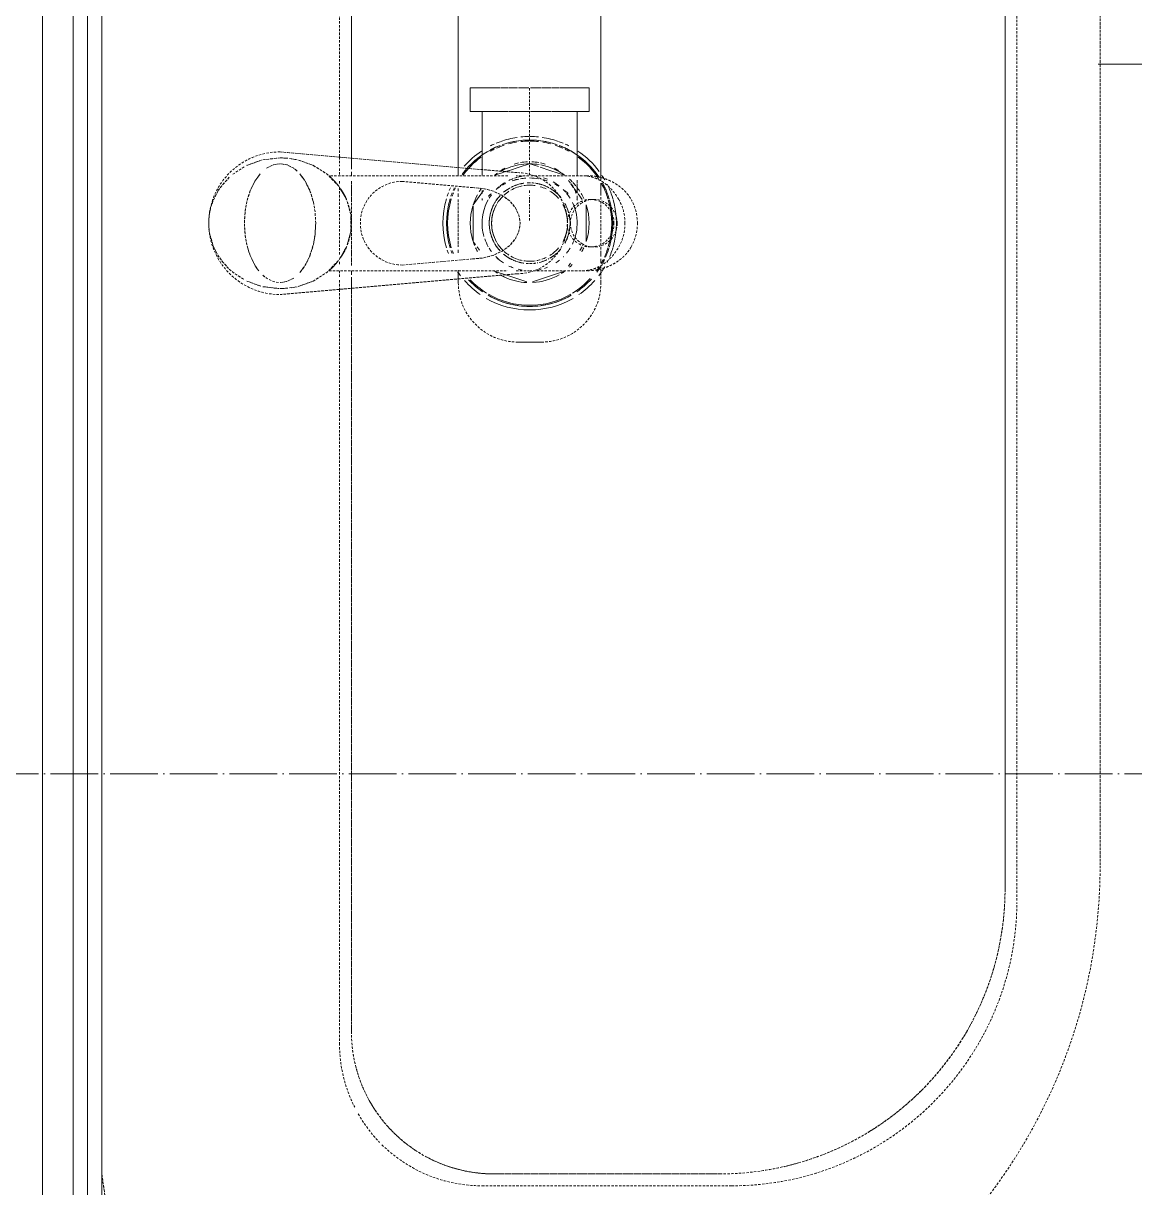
# Model space of a CAD drawing. Header units: millimetres. Extents: x -11798 to 72626, y -32713 to 44110.
# Drawn here: x 7389 to 7856.5, y 12770.9 to 13260.8 of the extents above; entities that cross this region are included whole.
import ezdxf

# ---------------------------------------------------------------- set-up
doc = ezdxf.new("R2010")
doc.units = ezdxf.units.MM
doc.linetypes.add('200_ШТРИХ_ш1п0_6_', pattern=[1.6, 1, -0.6])
doc.linetypes.add('ADSK_Линия сетки', pattern=[25, 20, -2.5, 0, -2.5])
for name, color, linetype, lineweight in [('Оси', 7, 'Continuous', 9), ('Перекрытие', 7, 'Continuous', 18), ('Перекрытие штриховка', 7, 'Continuous', 18), ('Сантехника', 7, 'Continuous', 18), ('Стены отделка', 7, 'Continuous', 30), ('Стены штриховка', 7, 'Continuous', 9)]:
    doc.layers.add(name, color=color, linetype=linetype, lineweight=lineweight)

# ---------------------------------------------------------------- blocks, each defined once
blk = doc.blocks.new('ADSK_Умывальник с 3 смесителемями - Умывальник-1755934-План полов 3-го этажа')
at = {"layer": 'Сантехника', "color": 253, "linetype": '200_ШТРИХ_ш1п0_6_', "true_color": 0xa3a3a3}
for p, q in [((-900, 0), (900, 0)), ((-490.43, -61.14), (-486.29, -62.46)), ((-486.29, -87.54), (-490.43, -88.86)), ((-523.96, -100), (-527.81, -100)), ((-520, -100), (-523.05, -100)), ((-476.95, -100), (-480, -100)), ((-472.19, -100), (-476.04, -100)), ((-522.75, -105), (-527.38, -105)), ((-527.38, -105), (-522.75, -105)), ((-520, -105), (-521.66, -105)), ((-521.66, -105), (-520, -105)), ((-517.72, -105), (-516.47, -105)), ((-516.22, -105), (-514.48, -105)), ((-514.04, -105), (-512.4, -105)), ((-512.32, -105), (-510.05, -105)), ((-510, -105), (-490, -105)), ((-489.95, -105), (-487.67, -105)), ((-487.61, -105), (-485.59, -105)), ((-485.51, -105), (-483.78, -105)), ((-483.53, -105), (-482.28, -105)), ((-478.34, -105), (-480, -105)), ((-480, -105), (-478.34, -105)), ((-472.62, -105), (-477.25, -105)), ((-477.25, -105), (-472.62, -105)), ((-525, -150), (-523.44, -150)), ((-476.56, -150), (-23.44, -150)), ((-550, -185), (-550, -175)), ((-517.78, -210), (-525, -210)), ((-17.78, -210), (-482.22, -210))]:
    blk.add_line(p, q, dxfattribs=at)
at = {"layer": 'Сантехника', "color": 9, "linetype": '200_ШТРИХ_ш1п0_6_', "true_color": 0xc7c7c7}
for p, q in [((-486.29, -62.46), (-490.43, -61.14)), ((-513.89, -87.47), (-509.57, -88.86)), ((-490.43, -88.86), (-486.29, -87.54)), ((-508.89, -89.02), (-509.57, -88.86)), ((-490.43, -88.86), (-491.11, -89.02)), ((-516.2, -100), (-517.7, -100)), ((-484.92, -100), (-513.28, -100)), ((-482.3, -100), (-483.8, -100)), ((-516.47, -105), (-517.72, -105)), ((-517.72, -105), (-516.47, -105)), ((-514.48, -105), (-516.22, -105)), ((-516.22, -105), (-514.48, -105)), ((-512.4, -105), (-514.04, -105)), ((-514.04, -105), (-512.4, -105)), ((-510.05, -105), (-512.32, -105)), ((-512.32, -105), (-510.05, -105)), ((-490, -105), (-510, -105)), ((-510, -105), (-490, -105)), ((-487.67, -105), (-489.95, -105)), ((-489.95, -105), (-487.67, -105)), ((-485.59, -105), (-487.61, -105)), ((-487.61, -105), (-485.59, -105)), ((-483.78, -105), (-485.51, -105)), ((-485.51, -105), (-483.78, -105)), ((-482.28, -105), (-483.53, -105)), ((-483.53, -105), (-482.28, -105)), ((-523.44, -150), (-519.75, -150)), ((-512.49, -150), (-511.14, -150)), ((-510, -150), (-490, -150)), ((-488.86, -150), (-487.51, -150)), ((-486.51, -150), (-485.33, -150)), ((-480.25, -150), (-476.56, -150)), ((-515.02, -210), (-516.85, -210)), ((-512.72, -210), (-514.04, -210)), ((-510, -210), (-512.6, -210)), ((-490.66, -210), (-509.33, -210)), ((-487.4, -210), (-490, -210)), ((-485.04, -210), (-487.28, -210)), ((-483.15, -210), (-484.98, -210))]:
    blk.add_line(p, q, dxfattribs=at)
at = {"layer": 'Сантехника', "color": 254, "linetype": '200_ШТРИХ_ш1п0_6_', "true_color": 0xdddddd}
for p, q in [((-509.57, -88.86), (-508.89, -89.02)), ((-491.11, -89.02), (-490.43, -88.86)), ((-498.86, -180), (-493.33, -180)), ((-492.95, -180), (-490.23, -180)), ((-490, -180), (-488.13, -180)), ((-487.16, -180), (-485.78, -180)), ((-465, -180), (-443, -180))]:
    blk.add_line(p, q, dxfattribs=at)
at = {"layer": 'Сантехника', "color": 251, "linetype": '200_ШТРИХ_ш1п0_6_', "true_color": 0x666666}
for p, q in [((-527.81, -100), (-845, -100)), ((-27.81, -100), (-472.19, -100)), ((-527.38, -105), (-840, -105)), ((-840, -105), (-527.38, -105)), ((-527.38, -105), (-522.75, -105)), ((-521.66, -105), (-520, -105)), ((-480, -105), (-478.34, -105)), ((-477.25, -105), (-472.62, -105)), ((-27.38, -105), (-472.62, -105)), ((-472.62, -105), (-27.38, -105)), ((-519.75, -150), (-523.44, -150)), ((-511.14, -150), (-512.49, -150)), ((-490, -150), (-510, -150)), ((-487.51, -150), (-488.86, -150)), ((-485.33, -150), (-486.51, -150)), ((-476.56, -150), (-480.25, -150)), ((-905, -160), (-905, -265)), ((-900, -165), (-900, -260)), ((-900, -260), (-900, -165)), ((-516.85, -210), (-515.02, -210)), ((-514.04, -210), (-512.72, -210)), ((-512.6, -210), (-510, -210)), ((-509.33, -210), (-490.66, -210)), ((-490, -210), (-487.4, -210)), ((-487.28, -210), (-485.04, -210)), ((-484.98, -210), (-483.15, -210)), ((-780, -380), (780, -380)), ((780, -380), (-780, -380)), ((-785, -385), (785, -385)), ((770, -420), (-770, -420))]:
    blk.add_line(p, q, dxfattribs=at)
at = {"layer": 'Сантехника', "linetype": '200_ШТРИХ_ш1п0_6_'}
for p, q in [((-840, -105), (-527.38, -105)), ((-472.62, -105), (-27.38, -105)), ((-523.44, -150), (-525, -150)), ((-23.44, -150), (-476.56, -150)), ((-900, -260), (-900, -165)), ((-550, -175), (-550, -185)), ((-525, -210), (-517.78, -210)), ((-482.22, -210), (-17.78, -210)), ((780, -380), (-780, -380)), ((-770, -420), (770, -420))]:
    blk.add_line(p, q, dxfattribs=at)
at = {"layer": 'Сантехника', "color": 7, "linetype": '200_ШТРИХ_ш1п0_6_', "true_color": 0xf2f2f2}
blk.add_line((-479.74, -180), (-465, -180), dxfattribs=at)
at = {"layer": 'Сантехника', "linetype": '200_ШТРИХ_ш1п0_6_', "flags": 128}
blk.add_lwpolyline([(-900, 0), (-919.51, -2.88), (-938.27, -11.42), (-955.56, -25.28), (-970.71, -43.93), (-983.15, -66.66), (-992.39, -92.6), (-998.08, -120.74), (-1000, -150)], dxfattribs=at)
at = {"layer": 'Сантехника', "color": 251, "linetype": '200_ШТРИХ_ш1п0_6_', "true_color": 0x666666, "flags": 128}
blk.add_lwpolyline([(-1000, -150), (-998.08, -120.74), (-992.39, -92.6), (-983.15, -66.66), (-970.71, -43.93), (-955.56, -25.28), (-938.27, -11.42), (-919.51, -2.88), (-900, 0)], dxfattribs=at)
at = {"layer": 'Сантехника', "color": 253, "linetype": '200_ШТРИХ_ш1п0_6_', "true_color": 0xa3a3a3, "flags": 128}
for points in [[(-520.01, -66.01), (-517.68, -64.39), (-513.89, -62.53), (-509.57, -61.14)], [(-509.12, -61.03), (-504.88, -60.29), (-500, -60), (-495.12, -60.29), (-490.88, -61.03)], [(-486.11, -62.53), (-482.32, -64.39), (-479.21, -66.67)], [(-524.97, -74.32), (-524.52, -72.07), (-523.1, -69.26), (-521.92, -67.79)], [(-476.9, -69.26), (-475.48, -72.07), (-475, -75)], [(-523.1, -80.74), (-524.52, -77.93), (-525, -75)], [(-475.01, -75.34), (-475.48, -77.93), (-476.9, -80.74), (-478.08, -82.21)], [(-509.57, -88.86), (-513.89, -87.47), (-517.68, -85.61), (-520.79, -83.33)], [(-479.21, -83.33), (-482.32, -85.61), (-486.11, -87.47)], [(-491.11, -89.02), (-495.12, -89.71), (-500, -90), (-504.88, -89.71), (-508.89, -89.02)]]:
    blk.add_lwpolyline(points, dxfattribs=at)
at = {"layer": 'Сантехника', "color": 9, "linetype": '200_ШТРИХ_ш1п0_6_', "true_color": 0xc7c7c7, "flags": 128}
for points in [[(-509.57, -61.14), (-513.89, -62.53), (-517.68, -64.39), (-520.01, -66.01)], [(-490.88, -61.03), (-495.12, -60.29), (-500, -60), (-504.88, -60.29), (-509.12, -61.03)], [(-479.21, -66.67), (-482.32, -64.39), (-486.11, -62.53)], [(-521.92, -67.79), (-523.1, -69.26), (-524.52, -72.07), (-524.97, -74.32)], [(-475, -75), (-475.48, -72.07), (-476.9, -69.26)], [(-525, -75), (-524.52, -77.93), (-523.1, -80.74)], [(-478.08, -82.21), (-476.9, -80.74), (-475.48, -77.93), (-475.01, -75.34)], [(-520.79, -83.33), (-517.68, -85.61), (-513.89, -87.47)], [(-486.11, -87.47), (-482.32, -85.61), (-479.21, -83.33)], [(-508.89, -89.02), (-504.88, -89.71), (-500, -90)], [(-500, -90), (-495.12, -89.71), (-491.11, -89.02)]]:
    blk.add_lwpolyline(points, dxfattribs=at)
at = {"layer": 'Сантехника', "color": 251, "linetype": '200_ШТРИХ_ш1п0_6_', "true_color": 0x666666}
for centre, radius, start, end in [((-845, -160), 60, 90, 116.7092), ((-840, -165), 60, 90, 180), ((-840, -165), 60, 90, 102.8571), ((-845, -160), 60, 119.7078, 134.0445), ((-840, -165), 60, 108.5633, 118.1049), ((-840, -165), 60, 123.4153, 132.2537), ((-845, -160), 60, 135.3958, 180), ((-840, -165), 60, 137.7388, 146.5759), ((-840, -165), 60, 151.8882, 161.4232), ((-840, -165), 60, 165.9608, 180), ((-500, -180), 17, 120, 133.0871), ((-500, -180), 17, 108.0616, 117.1547), ((-500, -180), 17, 75, 105), ((-500, -180), 17, 62.8346, 71.9223), ((-500, -180), 17, 46.9116, 60), ((-770, -190), 230, 180, 270), ((-500, -180), 17, 241.8489, 298.1574), ((-780, -260), 120, 180, 270), ((-780, -260), 120, 180, 193.5045), ((-785, -265), 120, 180, 269.5863), ((-780, -260), 120, 195.9926, 209.0043), ((-780, -260), 120, 211.4912, 224.9965), ((-780, -260), 120, 225, 238.5016), ((-780, -260), 120, 240.9904, 254.0028), ((-780, -260), 120, 256.4889, 270)]:
    blk.add_arc(centre, radius, start, end, dxfattribs=at)
at = {"layer": 'Сантехника', "linetype": '200_ШТРИХ_ш1п0_6_'}
for centre, radius, start, end in [((-840, -165), 60, 90, 180), ((-840, -165), 60, 104.0329, 108.5633), ((-840, -165), 60, 118.1049, 123.4153), ((-840, -165), 60, 132.2537, 137.7388), ((-840, -165), 60, 146.5759, 151.8882), ((-840, -165), 60, 161.4232, 165.9608), ((-525, -175), 25, 90, 180), ((-525, -185), 25, 180, 270), ((-770, -190), 230, 180, 270), ((-780, -260), 120, 180, 270), ((-780, -260), 120, 193.5045, 195.9926), ((-780, -260), 120, 209.0043, 211.4912), ((-780, -260), 120, 238.5016, 240.9904), ((-780, -260), 120, 254.0028, 256.4889)]:
    blk.add_arc(centre, radius, start, end, dxfattribs=at)
at = {"layer": 'Сантехника', "color": 253, "linetype": '200_ШТРИХ_ш1п0_6_', "true_color": 0xa3a3a3}
for centre, radius, start, end in [((-525, -175), 25, 90, 180), ((-500, -180), 17, 120, 133.0871), ((-500, -180), 17, 108.0616, 117.1547), ((-500, -180), 17, 75, 105), ((-500, -180), 17, 62.8346, 71.9223), ((-500, -180), 17, 46.9116, 60), ((-500, -180), 17, 146.2161, 150), ((-500, -180), 17, 140.7302, 145.9371), ((-500, -180), 17, 34.0554, 39.2393), ((-500, -180), 17, 165, 170.2821), ((-500, -180), 17, 150.6816, 161.7644), ((-500, -180), 17, 18.2269, 29.3088), ((-500, -180), 17, 9.7114, 15), ((-500, -180), 17, 174.8789, 180), ((-500, -180), 17, 180, 191.8653), ((-500, -180), 17, 348.1317, 360), ((-500, -180), 17, 0, 5.1183), ((-525, -185), 25, 180, 270), ((-500, -180), 17, 196.242, 208.4737), ((-500, -180), 17, 331.5326, 343.7639), ((-500, -180), 17, 345, 347.3799), ((-500, -180), 17, 213.7839, 221.5239), ((-500, -180), 17, 318.4819, 328.2898), ((-500, -180), 17, 225, 230.8734), ((-500, -180), 17, 241.8489, 298.1574), ((-500, -180), 17, 309.1266, 315)]:
    blk.add_arc(centre, radius, start, end, dxfattribs=at)
at = {"layer": 'Сантехника', "color": 9, "linetype": '200_ШТРИХ_ш1п0_6_', "true_color": 0xc7c7c7}
for start, end in [(146.2161, 150), (140.7302, 145.9371), (34.0554, 39.2393), (165, 170.2821), (150.6816, 161.7644), (18.2269, 29.3088), (9.7114, 15), (174.8789, 180), (180, 191.8653), (348.1317, 360), (0, 5.1183), (196.242, 208.4737), (331.5326, 343.7639), (345, 347.3799), (210, 213.7839), (213.7839, 221.5239), (318.4819, 328.2898), (225, 230.8734), (309.1266, 315)]:
    blk.add_arc((-500, -180), 17, start, end, dxfattribs=at)
at = {"layer": 'Сантехника', "color": 254, "linetype": '200_ШТРИХ_ш1п0_6_', "true_color": 0xdddddd}
blk.add_arc((-500, -180), 17, 210, 213.7839, dxfattribs=at)
blk = doc.blocks.new('Влж_Сифон бутылочный - Сифон для умывальника-V14-План полов 3-го этажа')
at = {"layer": 'Сантехника', "color": 251, "lineweight": 9, "true_color": 0x666666}
for p, q in [((57, 25), (47, 25)), ((47, 14.73), (47, 25)), ((57, 14.73), (57, 25)), ((47, 20), (27.81, 20)), ((-24.62, 1.16), (-21.74, 10.02)), ((21.7, 10.15), (22.22, 8.56)), ((47, 12.47), (47, 14.69)), ((47, 9.13), (47, 12.29)), ((57, 12.53), (57, 14.69)), ((57, 9.2), (57, 12.29)), ((22.24, 8.5), (23.55, 4.46)), ((47, 4.96), (47, 8.89)), ((57, 5.05), (57, 8.89)), ((23.57, 4.4), (24.98, 0.08)), ((47, 0.3), (47, 4.68)), ((57, 0.4), (57, 4.68)), ((-20.23, -14.69), (-24.62, -1.16)), ((23.55, -4.46), (22.24, -8.5)), ((24.98, -0.08), (23.8, -3.7)), ((47, -4.68), (47, -0.3)), ((57, -4.68), (57, -0.4)), ((22.22, -8.56), (21.09, -12.02)), ((47, -8.89), (47, -4.96)), ((47, -12.29), (47, -9.13)), ((57, -8.89), (57, -5.05)), ((57, -12.29), (57, -9.2)), ((21.08, -12.07), (20.23, -14.69)), ((47, -14.69), (47, -12.47)), ((57, -14.69), (57, -12.53)), ((47, -25), (47, -14.73)), ((57, -25), (57, -14.73)), ((27.81, -20), (47, -20)), ((47, -25), (57, -25))]:
    blk.add_line(p, q, dxfattribs=at)
at = {"layer": 'Сантехника', "color": 253, "lineweight": 9, "true_color": 0xa3a3a3}
for p, q in [((-11.36, 21.14), (-10, 22.12)), ((-9.12, 22.76), (-7.73, 23.78)), ((-7.34, 23.78), (7.35, 23.78)), ((7.73, 23.78), (13.75, 19.4)), ((27.81, 20), (22.56, 20)), ((47, 20.97), (47, 23.78)), ((47, 19.62), (47, 15.2)), ((57, 14.73), (57, 23.78)), ((-21.7, 10.15), (-20.69, 13.26)), ((-20.68, 13.3), (-20.23, 14.69)), ((20.23, 14.69), (21.08, 12.07)), ((21.09, 12.02), (21.7, 10.15)), ((47, 14.14), (47, 12.55)), ((47, 12.38), (47, 9.33)), ((57, 12.53), (57, 14.69)), ((57, 9.2), (57, 12.29)), ((47, 7.65), (47, 5.13)), ((57, 5.05), (57, 7.73)), ((47, 4.84), (47, 0.31)), ((57, 0.4), (57, 4.68)), ((47, -0.31), (47, -4.84)), ((57, -4.68), (57, -0.4)), ((47, -5.13), (47, -7.65)), ((47, -9.33), (47, -12.38)), ((57, -8.89), (57, -5.05)), ((57, -12.29), (57, -9.29)), ((47, -12.55), (47, -14.14)), ((57, -14.69), (57, -12.53)), ((-16.79, -17.19), (-18.03, -16.29)), ((14.68, -18.72), (12.68, -20.18)), ((16.56, -17.35), (14.96, -18.52)), ((18.03, -16.29), (16.79, -17.19)), ((47, -15.2), (47, -19.62)), ((57, -23.78), (57, -14.73)), ((-10, -22.12), (-11.45, -21.07)), ((7.73, -23.78), (-7.73, -23.78)), ((12.37, -20.4), (10, -22.12)), ((19.77, -20), (27.81, -20)), ((47, -23.78), (47, -20.97))]:
    blk.add_line(p, q, dxfattribs=at)
at = {"layer": 'Сантехника', "color": 9, "lineweight": 9, "true_color": 0xc7c7c7}
for p, q in [((13.73, 20), (12.53, 20)), ((22.56, 20), (20.16, 20)), ((47, 19.62), (47, 16.63)), ((47, 15.94), (47, 19.49)), ((47, 12.47), (47, 14.21)), ((47, 14.14), (47, 12.55)), ((47, 12.38), (47, 9.33)), ((47, 9.13), (47, 12.29)), ((47, 7.65), (47, 5.13)), ((47, 4.96), (47, 7.44)), ((47, 3.9), (47, 0.31)), ((47, 0.3), (47, 3.76)), ((47, -3.76), (47, -0.3)), ((47, -0.31), (47, -3.9)), ((47, -7.44), (47, -4.96)), ((47, -5.13), (47, -7.65)), ((47, -12.29), (47, -9.13)), ((47, -9.33), (47, -12.38)), ((47, -14.21), (47, -12.47)), ((47, -12.55), (47, -14.14)), ((47, -19.49), (47, -15.94)), ((47, -16.63), (47, -19.62)), ((10.36, -20), (11.55, -20)), ((12.68, -20), (14.71, -20)), ((14.97, -20), (16.62, -20)), ((16.81, -20), (18.1, -20))]:
    blk.add_line(p, q, dxfattribs=at)
at = {"layer": 'Сантехника', "color": 253, "lineweight": 9, "true_color": 0xa3a3a3}
for radius, start, end in [(36.5, 108.1765, 110.5148), (36.5, 73.5616, 106.4384), (35, 72.8571, 107.1429), (36.5, 69.4818, 71.8232), (36.5, 123.9467, 127.2302), (35, 109.0184, 111.4037), (35, 68.5928, 70.9812), (36.5, 65.9019, 67.9411), (35, 64.8541, 66.9325), (36.5, 131.4243, 145.3673), (34.53, 133.4523, 148.4199), (35, 132.846, 145.5404), (35, 47.154, 54.2831), (34.53, 36.2731, 46.5477), (35, 20.7977, 47.154), (36.5, 33.754, 48.9959), (36.5, 150, 180), (35, 150, 180), (34.53, 150, 180), (16, 90, 119.6513), (16, 60.3487, 119.6513), (16, 60.3487, 90), (36.5, 24.2013, 26.9715), (25, 155.4535, 177.1698), (16, 121.1091, 135), (16, 121.1091, 135), (16, 45, 58.8797), (16, 45, 58.8797), (25, 20.9606, 24.8684), (35, 14.8005, 19.2899), (36.5, 19.9568, 22.6507), (36.5, 14.2106, 19.3296), (25, 10.932, 20.8239), (35, 7.803, 14.5714), (36.5, 8.3734, 13.8621), (36.5, 180, 210), (35, 180, 210), (34.53, 180, 210), (25, 0.1843, 10.7793), (35, 0.2903, 7.5427), (36.5, 0.3015, 5.908), (25, 182.8302, 209.7753), (25, 339.1761, 349.068), (25, 350.931, 359.8157), (35, 345.4286, 352.197), (35, 352.4573, 359.7097), (36.5, 354.092, 359.6985), (25, 330.5505, 339.0394), (35, 340.7101, 345.1995), (36.5, 340.6704, 345.7894), (36.5, 346.1379, 351.6266), (25, 212.4787, 216), (25, 324, 330.2247), (35, 330, 339.2023), (36.5, 337.3493, 340.0432), (34.53, 211.5801, 227.6532), (35, 303.7838, 330), (36.5, 333.0285, 335.7987), (36.5, 214.6327, 228.5757), (35, 214.4596, 227.8817), (34.53, 302.8286, 323.7269), (36.5, 306.6856, 326.246), (36.5, 232.7698, 236.0533), (35, 233.9991, 238.7883), (34.53, 234.4037, 237.629), (36.5, 236.3849, 240), (35, 241.0975, 244.2364), (36.5, 243.1785, 245.2808), (36.5, 246.919, 249.0751), (35, 245.9299, 248.188), (36.5, 249.1617, 253.5616), (35, 248.3307, 252.8571), (35, 253.6252, 286.3755), (35, 287.1429, 291.6701), (36.5, 286.4384, 290.8391), (35, 291.813, 295.6796), (36.5, 290.9258, 294.6841), (35, 295.764, 298.9027), (36.5, 294.7195, 296.8215), (36.5, 300, 303.6151), (36.5, 254.0839, 285.9165)]:
    blk.add_arc((0, 0), radius, start, end, dxfattribs=at)
at = {"layer": 'Сантехника', "color": 9, "lineweight": 9, "true_color": 0xc7c7c7}
for radius, start, end in [(36.5, 108.1765, 110.5148), (36.5, 73.5616, 106.4384), (35, 72.8571, 107.1429), (34.53, 72.6252, 107.3748), (36.5, 69.4818, 71.8232), (36.5, 123.9467, 127.2302), (35, 109.0184, 111.4037), (34.53, 109.2955, 111.6963), (35, 68.5928, 70.9812), (34.53, 68.3002, 70.7041), (36.5, 65.9019, 67.9411), (35, 64.8541, 66.9325), (34.53, 64.5092, 66.6005), (35, 132.846, 145.5404), (25, 72.8818, 107.1103), (34.53, 46.5477, 54.0973), (35, 47.154, 54.2831), (35, 37.4296, 47.154), (25, 114.5508, 118.4638), (25, 108, 112.0291), (20, 95.6188, 106.1471), (20, 60.3487, 95.1232), (25, 61.5354, 72), (25, 54.652, 58.1626), (35, 150, 171.9268), (20, 121.8198, 126.5994), (20, 109.2082, 119.6513), (17.02, 60.9104, 119.0789), (20, 53.3997, 58.1802), (34.53, 25.5799, 28.6944), (36.5, 24.2013, 26.9715), (25, 150.2247, 155.1316), (25, 144, 147.4115), (16, 137.8936, 147.0975), (16, 137.8936, 147.0975), (17.02, 121.5327, 133.2846), (17.02, 46.7143, 58.4673), (16, 32.8879, 42.1033), (16, 32.8879, 42.1033), (25, 32.5989, 36), (25, 24.8684, 29.4495), (34.53, 21.0745, 23.8542), (34.53, 18.1989, 20.7259), (36.5, 19.9568, 22.6507), (36.5, 14.2106, 19.3296), (16, 161.854, 168.7809), (16, 161.854, 168.7809), (16, 150.3487, 160.741), (16, 150.3487, 160.741), (16, 19.2422, 29.6513), (16, 19.2422, 29.6513), (16, 11.2099, 18.134), (16, 11.2099, 18.134), (34.53, 9.3157, 14.7685), (36.5, 8.3734, 13.8621), (35, 172.5704, 180), (35, 180, 187.4296), (16, 171.0276, 180), (16, 171.0276, 180), (16, 180, 188.4979), (16, 180, 188.4979), (16, 360, 8.9671), (16, 360, 8.9671), (16, 351.4972, 360), (16, 351.4972, 360), (34.53, 0.2865, 6.2621), (36.5, 0.3015, 5.908), (16, 190.9075, 196.123), (16, 190.9075, 196.123), (16, 334.1893, 343.8856), (16, 334.1893, 343.8856), (34.53, 353.7379, 359.7135), (36.5, 354.092, 359.6985), (35, 188.0732, 210), (16, 198.812, 205.8051), (16, 198.812, 205.8051), (16, 212.3097, 229.7335), (16, 212.3097, 229.7335), (16, 310.2649, 327.7011), (16, 310.2649, 327.7011), (34.53, 345.2315, 350.6843), (36.5, 340.6704, 345.7894), (36.5, 346.1379, 351.6266), (20, 213.3119, 219.0273), (20, 225, 225.3221), (16, 240.3487, 248.7014), (16, 240.3487, 248.7014), (16, 291.2968, 299.6513), (16, 291.2968, 299.6513), (20, 310.5422, 315), (20, 321.75, 330.3487), (34.53, 336.1458, 338.9255), (34.53, 339.2741, 341.8011), (36.5, 337.3493, 340.0432), (25, 222.3354, 225.8863), (20, 231.0682, 238.1802), (20, 244.0817, 264.3812), (16, 249.5802, 268.6472), (16, 249.5802, 268.6472), (17.02, 258.75, 281.25), (20, 264.8768, 295.9234), (16, 271.3528, 290.4182), (16, 271.3528, 290.4182), (20, 301.8198, 308.9332), (25, 308.8259, 313.4568), (25, 314.1146, 317.6652), (34.53, 331.3056, 334.4201), (36.5, 333.0285, 335.7987), (35, 214.4596, 227.8817), (25, 241.2684, 245.4492), (25, 252, 288), (25, 294.5508, 300.1774), (25, 302.2736, 308.0298), (35, 303.7838, 322.5704), (35, 233.9991, 238.7883), (35, 241.0975, 244.2364), (34.53, 240.7247, 243.8926), (36.5, 243.1785, 245.2808), (36.5, 246.919, 249.0751), (35, 245.9299, 248.188), (34.53, 245.6042, 247.896), (36.5, 249.1617, 253.5616), (35, 248.3307, 252.8571), (34.53, 248.0572, 252.6252), (35, 253.6252, 286.3755), (34.53, 253.4742, 286.5265), (34.53, 287.3748, 291.9437), (35, 287.1429, 291.6701), (36.5, 286.4384, 290.8391), (34.53, 292.105, 296.0073), (35, 291.813, 295.6796), (36.5, 290.9258, 294.6841), (34.53, 296.1078, 299.2755), (35, 295.764, 298.9027), (36.5, 294.7195, 296.8215), (36.5, 254.0839, 285.9165)]:
    blk.add_arc((0, 0), radius, start, end, dxfattribs=at)
at = {"layer": 'Сантехника', "color": 254, "lineweight": 9, "true_color": 0xdddddd}
for radius, start, end in [(35, 72.8571, 107.1429), (35, 109.0184, 111.4037), (35, 68.5928, 70.9812), (35, 64.8541, 66.9325), (35, 47.154, 54.2831), (20, 95.6188, 106.1471), (20, 60.3487, 95.1232), (20, 121.8198, 126.5994), (20, 109.2082, 119.6513), (20, 53.3997, 58.1802), (35, 25.2385, 28.2677), (20, 134.6779, 146.6881), (17.02, 139.7865, 150.3487), (17.02, 29.6513, 40.1993), (20, 40.1331, 45), (20, 31.0774, 38.25), (35, 20.7977, 23.5561), (35, 15, 17.9629), (20, 154.1479, 159.7706), (17.02, 153.1671, 166.0953), (17.02, 13.8925, 26.8209), (20, 20.2275, 25.8473), (20, 14.6474, 18.3852), (35, 9.0823, 14.5714), (20, 165.9004, 170.8994), (17.02, 166.5327, 171.9307), (17.02, 8.0611, 13.4673), (20, 9.099, 14.0005), (35, 0.2903, 6.1744), (20, 188.4945, 194.0996), (17.02, 193.4673, 203.8414), (17.02, 331.7694, 346.1574), (35, 353.8256, 359.7097), (20, 198.106, 202.2603), (17.02, 210.0231, 223.8856), (17.02, 316.1179, 329.9746), (20, 337.7397, 343.2267), (35, 342.0371, 345.1995), (35, 345.4286, 350.9177), (20, 213.3119, 219.0273), (17.02, 225.5256, 230.7911), (17.02, 309.2084, 314.4744), (20, 310.5422, 315), (20, 321.75, 330.3487), (35, 336.4439, 339.2023), (20, 231.0682, 238.1802), (20, 244.0817, 264.3812), (17.02, 240.4977, 247.5), (17.02, 249.8245, 255.2475), (20, 264.8768, 295.9234), (17.02, 284.7525, 290.1751), (17.02, 290.425, 299.5091), (20, 301.8198, 308.9332), (35, 331.7323, 334.7615), (35, 241.0975, 244.2364), (35, 248.3307, 252.8571), (35, 253.6252, 286.3755), (35, 287.1429, 291.6701), (35, 292.5704, 295.6796), (35, 295.764, 298.9027)]:
    blk.add_arc((0, 0), radius, start, end, dxfattribs=at)
at = {"layer": 'Сантехника', "color": 251, "lineweight": 9, "true_color": 0x666666}
for radius, start, end in [(36.5, 131.4243, 145.3673), (35, 132.846, 145.5404), (35, 20.7977, 47.154), (36.5, 33.754, 48.9959), (36.5, 150, 180), (35, 150, 180), (35, 14.8005, 19.2899), (35, 7.803, 14.5714), (36.5, 180, 210), (35, 180, 210), (35, 0.2903, 7.5427), (35, 345.4286, 352.197), (35, 352.4573, 359.7097), (35, 340.7101, 345.1995), (35, 303.7838, 339.2023), (36.5, 214.6327, 228.5757), (35, 214.4596, 227.8817), (36.5, 306.6856, 326.246), (36.5, 232.7698, 236.0533), (35, 233.9991, 238.7883), (36.5, 236.3849, 240), (36.5, 300, 303.6151)]:
    blk.add_arc((0, 0), radius, start, end, dxfattribs=at)
at = {"layer": 'Сантехника', "color": 254, "lineweight": 9, "true_color": 0xeaeaea}
for start, end in [(135, 146.6881), (40.1331, 45), (31.0774, 38.25), (154.1479, 159.7706), (20.2275, 25.8473), (14.6474, 18.3852), (165.9004, 170.8994), (9.099, 14.0005), (188.4945, 194.0996), (198.106, 202.2603), (337.7397, 343.2267), (225, 225.3221)]:
    blk.add_arc((0, 0), 20, start, end, dxfattribs=at)
at = {"layer": 'Сантехника', "color": 7, "lineweight": 9, "true_color": 0xf2f2f2}
blk.add_arc((0, 0), 20, 134.6779, 135, dxfattribs=at)
at = {"layer": 'Сантехника', "color": 9, "lineweight": 9, "true_color": 0xc7c7c7}
for points, knots in [([(10.36, 20), (10.25, 20), (9.93, 19.98), (9.74, 19.91), (9.68, 19.83)], [0.51500496, 0.51500496, 0.51500496, 0.51500496, 0.52777778, 0.55555556, 0.55555556, 0.55555556, 0.55555556]), ([(11.39, 17.42), (11.42, 17.38), (11.51, 17.27), (11.73, 17.01), (12.04, 16.66), (12.31, 16.37), (12.43, 16.24)], [0.67013889, 0.67013889, 0.67013889, 0.67013889, 0.67361111, 0.68055556, 0.69444444, 0.7053972, 0.7053972, 0.7053972, 0.7053972]), ([(23.17, 10.5), (22.88, 10.99), (22.53, 11.54), (22.16, 12.08), (22.1, 12.16)], [0.16666667, 0.16666667, 0.16666667, 0.16666667, 0.19444444, 0.19970553, 0.19970553, 0.19970553, 0.19970553]), ([(25.38, 4.62), (25.31, 4.96), (25.16, 5.6), (24.99, 6.23), (24.9, 6.52)], [0.06766274, 0.06766274, 0.06766274, 0.06766274, 0.08333333, 0.09752758, 0.09752758, 0.09752758, 0.09752758]), ([(24.9, -6.52), (24.99, -6.23), (25.16, -5.6), (25.31, -4.96), (25.38, -4.62)], [0.90247242, 0.90247242, 0.90247242, 0.90247242, 0.91666667, 0.93233726, 0.93233726, 0.93233726, 0.93233726]), ([(16.5, -10.54), (16.24, -11.04), (15.93, -11.58), (15.61, -12.1), (15.58, -12.16)], [0.16666667, 0.16666667, 0.16666667, 0.16666667, 0.19444444, 0.19799189, 0.19799189, 0.19799189, 0.19799189]), ([(22.1, -12.16), (22.16, -12.08), (22.53, -11.54), (22.88, -10.99), (23.17, -10.5)], [0.80029447, 0.80029447, 0.80029447, 0.80029447, 0.80555556, 0.83333333, 0.83333333, 0.83333333, 0.83333333]), ([(13.64, -14.92), (13.43, -15.16), (13.05, -15.58), (12.68, -15.97), (12.52, -16.14)], [0.25927198, 0.25927198, 0.25927198, 0.25927198, 0.27777778, 0.29166667, 0.29166667, 0.29166667, 0.29166667]), ([(9.68, -19.83), (9.74, -19.91), (9.93, -19.98), (10.25, -20), (10.36, -20)], [0.44444444, 0.44444444, 0.44444444, 0.44444444, 0.47222222, 0.48499504, 0.48499504, 0.48499504, 0.48499504])]:
    blk.add_open_spline(points, degree=3, knots=knots, dxfattribs=at)
at = {"layer": 'Сантехника', "color": 254, "lineweight": 9, "true_color": 0xdddddd}
for points, knots in [([(14.85, 13.32), (14.92, 13.21), (15.06, 13), (15.3, 12.62), (15.47, 12.34), (15.57, 12.18)], [0.77777778, 0.77777778, 0.77777778, 0.77777778, 0.78472222, 0.79166667, 0.80164248, 0.80164248, 0.80164248, 0.80164248]), ([(16.03, 11.39), (16.19, 11.11), (16.45, 10.66), (16.69, 10.19), (16.78, 10.01)], [0.81722618, 0.81722618, 0.81722618, 0.81722618, 0.83333333, 0.84317689, 0.84317689, 0.84317689, 0.84317689]), ([(17.86, 7.36), (17.95, 7.08), (18.06, 6.71), (18.16, 6.34), (18.18, 6.26)], [0.88888889, 0.88888889, 0.88888889, 0.88888889, 0.90277778, 0.90665948, 0.90665948, 0.90665948, 0.90665948]), ([(18.22, 6.09), (18.26, 5.94), (18.38, 5.43), (18.49, 4.91), (18.56, 4.54)], [0.90928926, 0.90928926, 0.90928926, 0.90928926, 0.91666667, 0.93334285, 0.93334285, 0.93334285, 0.93334285]), ([(12.65, -19.52), (12.72, -19.49), (12.88, -19.43), (13.21, -19.3), (13.65, -19.11), (14.01, -18.95), (14.2, -18.86)], [0.55555556, 0.55555556, 0.55555556, 0.55555556, 0.5625, 0.56944444, 0.58333333, 0.59722222, 0.59722222, 0.59722222, 0.59722222]), ([(14.88, -18.54), (15.23, -18.37), (15.78, -18.07), (16.32, -17.74), (16.51, -17.62)], [0.61366787, 0.61366787, 0.61366787, 0.61366787, 0.63888889, 0.65277778, 0.65277778, 0.65277778, 0.65277778])]:
    blk.add_open_spline(points, degree=3, knots=knots, dxfattribs=at)
at = {"layer": 'Сантехника', "color": 254, "lineweight": 9, "true_color": 0xeaeaea}
for points in [[(18.69, 3.81), (18.82, 3.07), (18.91, 2.32), (18.98, 1.55)], [(19.08, 0), (19.03, -1.3), (18.9, -2.58), (18.69, -3.81)]]:
    blk.add_open_spline(points, degree=3, dxfattribs=at)
at = {"layer": 'Сантехника', "color": 9, "lineweight": 9, "true_color": 0xc7c7c7}
for points in [[(25.9, 0.9), (25.83, 1.9), (25.71, 2.87), (25.54, 3.82)], [(25.54, -3.82), (25.71, -2.87), (25.83, -1.9), (25.9, -0.9)], [(18.33, -5.62), (18.27, -5.92), (18.12, -6.51), (17.95, -7.08), (17.86, -7.36)]]:
    blk.add_open_spline(points, degree=3, dxfattribs=at)
blk = doc.blocks.new('Влж_Смеситель - Смеситель для умывальника-V15-План полов 3-го этажа')
at = {"layer": 'Сантехника', "color": 251, "linetype": '200_ШТРИХ_ш1п0_6_', "true_color": 0x666666}
for p, q in [((1.67, 29.94), (-1.67, 29.94)), ((6.35, 29.19), (4.93, 29.51)), ((23.78, 15.06), (20.58, 19.89)), ((-24.35, 13.94), (-26.47, 8.13)), ((26.56, 7.78), (24.35, 13.94)), ((-26.7, 7.18), (-27.5, 0.34)), ((27.5, 0), (26.7, 7.18)), ((-21.28, -99.62), (-30, 0)), ((-27.5, 0), (-27.33, -3.27)), ((-27.25, -4.03), (-26.7, -7.18)), ((30, 0), (21.28, -99.62)), ((26.7, -7.18), (27.25, -4.03)), ((27.33, -3.27), (27.5, 0)), ((-20, -20.59), (-20, -95.81)), ((20, -95.81), (20, -20.59)), ((-15.47, -24.8), (-9.75, -28.05)), ((-9.14, -28.29), (-3.64, -29.74)), ((3.63, -29.74), (9.13, -28.3)), ((9.75, -28.05), (15.47, -24.8)), ((-3.31, -29.78), (3.31, -29.78)), ((-17.59, -51.37), (-15, -80.98)), ((14.99, -80.98), (17.58, -51.37)), ((-20, -99.3), (-20, -104.7)), ((20, -104.71), (20, -99.3)), ((-20, -104.89), (-20, -106.48)), ((20, -106.48), (20, -104.89))]:
    blk.add_line(p, q, dxfattribs=at)
at = {"layer": 'Сантехника', "color": 253, "linetype": '200_ШТРИХ_ш1п0_6_', "true_color": 0xa3a3a3}
for p, q in [((-1.67, 29.94), (1.67, 29.94)), ((4.93, 29.51), (6.35, 29.19)), ((20.58, 19.89), (23.78, 15.06)), ((-26.47, 8.13), (-24.35, 13.94)), ((24.35, 13.94), (26.56, 7.78)), ((-27.5, 0.34), (-26.7, 7.18)), ((26.7, 7.18), (27.5, 0)), ((-27.33, -3.27), (-27.5, 0)), ((-26.7, -7.18), (-27.25, -4.03)), ((27.25, -4.03), (26.7, -7.18)), ((27.5, 0), (27.33, -3.27)), ((-24.35, -13.94), (-26.56, -7.79)), ((26.56, -7.78), (24.35, -13.94)), ((-10.01, -27.94), (-15.47, -24.8)), ((-4.04, -29.67), (-9.14, -28.29)), ((9.13, -28.3), (4.04, -29.67)), ((15.47, -24.8), (10.01, -27.94)), ((2.15, -29.91), (-2.15, -29.91)), ((-10, -130.63), (-10, -132.01)), ((10, -132.01), (10, -130.63))]:
    blk.add_line(p, q, dxfattribs=at)
at = {"layer": 'Сантехника', "linetype": '200_ШТРИХ_ш1п0_6_'}
for p, q in [((-30, 0), (-21.28, -99.62)), ((21.28, -99.62), (30, 0)), ((-15, -80.98), (-17.59, -51.37)), ((17.58, -51.37), (14.99, -80.98)), ((-20, -106.48), (-20, -127.16)), ((20, -127.16), (20, -106.48)), ((-20, -127.16), (-20, -128.89)), ((20, -128.89), (20, -127.16))]:
    blk.add_line(p, q, dxfattribs=at)
at = {"layer": 'Сантехника', "color": 9, "linetype": '200_ШТРИХ_ш1п0_6_', "true_color": 0xc7c7c7}
for p, q in [((-24.33, -13.99), (-24.35, -13.94)), ((-2.15, -29.91), (-3.31, -29.78)), ((3.31, -29.78), (2.15, -29.91))]:
    blk.add_line(p, q, dxfattribs=at)
at = {"layer": 'Сантехника', "color": 254, "linetype": '200_ШТРИХ_ш1п0_6_', "true_color": 0xeaeaea}
blk.add_line((24.35, -13.94), (24.33, -13.99), dxfattribs=at)
at = {"layer": 'Сантехника', "color": 251, "linetype": '200_ШТРИХ_ш1п0_6_', "true_color": 0x666666, "flags": 128}
for points in [[(-4.93, 29.51), (-9.75, 28.05), (-12.97, 26.45)], [(-4.93, 29.51), (-3.31, 29.78), (-1.67, 29.94)], [(1.67, 29.94), (3.31, 29.78), (4.93, 29.51)], [(-13.46, 26.16), (-15.62, 24.69), (-19.03, 21.66)], [(13.46, 26.16), (9.75, 28.05), (6.83, 29.06)], [(19.33, 21.34), (15.62, 24.69), (13.76, 25.97)], [(-19.33, 21.34), (-20.58, 19.89), (-23.59, 15.41)], [(-26.56, -7.79), (-24.35, -13.94), (-20.58, -19.89), (-15.62, -24.69)], [(15.62, -24.69), (20.58, -19.89), (24.35, -13.94), (26.56, -7.78)], [(-15, -80.98), (-14.62, -85.44), (-13.51, -89.67), (-11.73, -93.47), (-9.35, -96.64), (-6.51, -99.03), (-3.34, -100.51), (0, -101.02), (3.33, -100.51), (6.5, -99.03), (9.35, -96.64), (11.72, -93.47), (13.51, -89.67), (14.62, -85.44), (14.99, -80.98)]]:
    blk.add_lwpolyline(points, dxfattribs=at)
at = {"layer": 'Сантехника', "color": 253, "linetype": '200_ШТРИХ_ш1п0_6_', "true_color": 0xa3a3a3, "flags": 128}
for points in [[(-12.97, 26.45), (-9.75, 28.05), (-4.93, 29.51)], [(-19.03, 21.66), (-15.62, 24.69), (-13.46, 26.16)], [(6.83, 29.06), (9.75, 28.05), (13.46, 26.16)], [(13.76, 25.97), (15.62, 24.69), (19.33, 21.34)], [(-23.59, 15.41), (-20.58, 19.89), (-19.33, 21.34)], [(-15.73, -24.61), (-20.58, -19.89), (-24.33, -13.99)], [(24.33, -13.99), (20.58, -19.89), (15.73, -24.6)]]:
    blk.add_lwpolyline(points, dxfattribs=at)
at = {"layer": 'Сантехника', "linetype": '200_ШТРИХ_ш1п0_6_', "flags": 128}
for points in [[(-1.67, 29.94), (-3.31, 29.78), (-4.93, 29.51)], [(4.93, 29.51), (3.31, 29.78), (1.67, 29.94)], [(14.99, -80.98), (14.62, -85.44), (13.51, -89.67), (11.72, -93.47), (9.35, -96.64), (6.5, -99.03), (3.33, -100.51), (0, -101.02), (-3.34, -100.51), (-6.51, -99.03), (-9.35, -96.64), (-11.73, -93.47), (-13.51, -89.67), (-14.62, -85.44), (-15, -80.98)]]:
    blk.add_lwpolyline(points, dxfattribs=at)
at = {"layer": 'Сантехника', "linetype": '200_ШТРИХ_ш1п0_6_'}
for centre, radius, start, end in [((0, 0), 30, 360, 180), ((0, -51.37), 17.59, 0, 180), ((0, -99.62), 21.28, 180, 360)]:
    blk.add_arc(centre, radius, start, end, dxfattribs=at)
at = {"layer": 'Сантехника', "color": 251, "linetype": '200_ШТРИХ_ш1п0_6_', "true_color": 0x666666}
for centre, radius, start, end in [((0, 0), 30, 360, 180), ((0, -51.37), 17.59, 0, 180), ((0, -99.62), 21.28, 180, 0)]:
    blk.add_arc(centre, radius, start, end, dxfattribs=at)
for centre, major_axis, start_param, end_param in [((0, -132.01), (10, 0), 1.570796, 2.612473), ((0, -130.63), (10, 0), 1.618117, 2.589717), ((0, -132.01), (10, 0), 0.528893, 1.570796), ((0, -130.63), (10, 0), 0.551626, 1.523476), ((0, -132.01), (10, 0), 2.617994, 2.814359), ((0, -130.63), (10, 0), 2.617994, 2.796927), ((0, -130.63), (10, 0), 0.344422, 0.523599), ((0, -132.01), (10, 0), 0.327015, 0.523599), ((0, -132.01), (10, 0), 2.879793, 3.403392), ((0, -130.63), (10, 0), 2.879793, 3.141593), ((0, -130.63), (10, 0), 3.141593, 3.403392), ((0, -130.63), (10, 0), 0, 0.261799), ((0, -132.01), (10, 0), 6.021386, 6.544985), ((0, -130.63), (10, 0), 6.021386, 6.283185), ((0, -132.01), (10, 0), 3.482132, 4.712389), ((0, -130.63), (10, 0), 3.508602, 4.712389), ((0, -130.63), (-10, 0), 1.570796, 2.774726), ((0, -132.01), (10, 0), 4.712389, 5.942769)]:
    blk.add_ellipse(centre, major_axis=major_axis, ratio=0.984808, start_param=start_param, end_param=end_param, dxfattribs=at)
at = {"layer": 'Сантехника', "linetype": '200_ШТРИХ_ш1п0_6_'}
for centre, major_axis, start_param, end_param in [((0, -125.42), (20, 0), 4.18879, 4.712389), ((0, -125.42), (-20, 0), 1.570796, 2.094395), ((0, -130.63), (20, 0), 4.18879, 4.712389), ((0, -130.63), (20, 0), 4.712389, 5.235988)]:
    blk.add_ellipse(centre, major_axis=major_axis, ratio=0.984808, start_param=start_param, end_param=end_param, dxfattribs=at)
at = {"layer": 'Сантехника', "color": 253, "linetype": '200_ШТРИХ_ш1п0_6_', "true_color": 0xa3a3a3}
for points, knots in [([(-18.88, -21.82), (-18.92, -21.77), (-19, -21.69), (-19.16, -21.52), (-19.34, -21.33), (-19.53, -21.11), (-19.7, -20.94), (-19.83, -20.8), (-19.96, -20.66), (-20, -20.61), (-20, -20.59)], [0.7142857, 0.7142857, 0.7142857, 0.7142857, 0.7321429, 0.75, 0.7857143, 0.8214286, 0.8571429, 0.8928571, 0.9285714, 1, 1, 1, 1]), ([(-18.87, -21.82), (-18.83, -21.87), (-18.74, -21.96), (-18.55, -22.15), (-18.29, -22.4), (-17.97, -22.72), (-17.74, -22.93), (-17.62, -23.04)], [0.2857143, 0.2857143, 0.2857143, 0.2857143, 0.3035714, 0.3214286, 0.3571429, 0.3928571, 0.4285714, 0.4285714, 0.4285714, 0.4285714]), ([(-17.62, -23.04), (-17.5, -23.14), (-17.25, -23.36), (-16.87, -23.69), (-16.51, -23.99), (-16.28, -24.18), (-16.19, -24.25)], [0.4285714, 0.4285714, 0.4285714, 0.4285714, 0.4642857, 0.5, 0.5357143, 0.55903, 0.55903, 0.55903, 0.55903]), ([(16.19, -24.25), (16.29, -24.18), (16.51, -23.99), (16.87, -23.69), (17.25, -23.36), (17.5, -23.14), (17.62, -23.04)], [0.4411129, 0.4411129, 0.4411129, 0.4411129, 0.4642857, 0.5, 0.5357143, 0.5714286, 0.5714286, 0.5714286, 0.5714286]), ([(17.62, -23.04), (17.74, -22.93), (17.97, -22.72), (18.29, -22.4), (18.55, -22.15), (18.74, -21.96), (18.83, -21.87), (18.87, -21.82)], [0.5714286, 0.5714286, 0.5714286, 0.5714286, 0.6071429, 0.6428571, 0.6785714, 0.6964286, 0.7142857, 0.7142857, 0.7142857, 0.7142857]), ([(20, -20.59), (20, -20.61), (19.96, -20.66), (19.83, -20.8), (19.7, -20.94), (19.53, -21.11), (19.34, -21.33), (19.16, -21.52), (19, -21.69), (18.92, -21.77), (18.88, -21.82)], [0, 0, 0, 0, 0.0714286, 0.1071429, 0.1428571, 0.1785714, 0.2142857, 0.25, 0.2678571, 0.2857143, 0.2857143, 0.2857143, 0.2857143]), ([(-14.05, -25.79), (-13.94, -25.86), (-13.67, -26.03), (-13.05, -26.41), (-12.53, -26.71), (-12.18, -26.9)], [0.7265086, 0.7265086, 0.7265086, 0.7265086, 0.75, 0.7857143, 0.8571429, 0.8571429, 0.8571429, 0.8571429]), ([(12.32, -26.82), (12.62, -26.66), (13.1, -26.38), (13.72, -26), (14.05, -25.79), (14.22, -25.68)], [0.1523165, 0.1523165, 0.1523165, 0.1523165, 0.2142857, 0.25, 0.2857143, 0.2857143, 0.2857143, 0.2857143])]:
    blk.add_open_spline(points, degree=3, knots=knots, dxfattribs=at)
at = {"layer": 'Сантехника', "color": 9, "linetype": '200_ШТРИХ_ш1п0_6_', "true_color": 0xc7c7c7}
for points, knots in [([(-20, -20.59), (-20, -20.6), (-19.96, -20.65), (-19.84, -20.78), (-19.76, -20.87), (-19.71, -20.92)], [0, 0, 0, 0, 0.0714286, 0.1071429, 0.1428571, 0.1428571, 0.1428571, 0.1428571]), ([(18.87, -21.82), (18.92, -21.78), (19, -21.69), (19.17, -21.52), (19.36, -21.31), (19.55, -21.09), (19.71, -20.92), (19.84, -20.78), (19.96, -20.65), (20, -20.6), (20, -20.59)], [0.7142857, 0.7142857, 0.7142857, 0.7142857, 0.7321429, 0.75, 0.7857143, 0.8214286, 0.8571429, 0.8928571, 0.9285714, 1, 1, 1, 1])]:
    blk.add_open_spline(points, degree=3, knots=knots, dxfattribs=at)
for points in [[(-19.71, -20.92), (-19.66, -20.98), (-19.55, -21.09), (-19.36, -21.31), (-19.13, -21.56), (-18.96, -21.73), (-18.87, -21.82)], [(-14.22, -25.68), (-14.16, -25.72), (-14.1, -25.75), (-14.05, -25.79)], [(-3.72, -29.72), (-3.2, -29.8), (-2.68, -29.86), (-2.16, -29.91)]]:
    blk.add_open_spline(points, degree=3, dxfattribs=at)
at = {"layer": 'Сантехника', "color": 251, "linetype": '200_ШТРИХ_ш1п0_6_', "true_color": 0x666666}
for points, knots in [([(-16.18, -24.26), (-16.32, -24.15), (-16.59, -23.93), (-16.97, -23.6), (-17.34, -23.28), (-17.69, -22.97), (-18.02, -22.67), (-18.33, -22.37), (-18.56, -22.13), (-18.75, -21.95), (-18.83, -21.86), (-18.88, -21.82)], [0.4285714, 0.4285714, 0.4285714, 0.4285714, 0.4642857, 0.5, 0.5357143, 0.5714286, 0.6071429, 0.6428571, 0.6785714, 0.6964286, 0.7142857, 0.7142857, 0.7142857, 0.7142857]), ([(18.88, -21.82), (18.83, -21.86), (18.75, -21.95), (18.57, -22.13), (18.33, -22.37), (18.02, -22.67), (17.69, -22.97), (17.34, -23.28), (16.97, -23.6), (16.59, -23.93), (16.32, -24.15), (16.18, -24.26)], [0.2857143, 0.2857143, 0.2857143, 0.2857143, 0.3035714, 0.3214286, 0.3571429, 0.3928571, 0.4285714, 0.4642857, 0.5, 0.5357143, 0.5714286, 0.5714286, 0.5714286, 0.5714286]), ([(-10, -27.95), (-10.8, -27.59), (-11.96, -27.04), (-13.27, -26.28), (-13.84, -25.93), (-14.06, -25.78)], [0, 0, 0, 0, 0.1428571, 0.2142857, 0.262035, 0.262035, 0.262035, 0.262035]), ([(14.39, -25.57), (14.23, -25.67), (13.9, -25.89), (13.22, -26.32), (11.97, -27.04), (10.8, -27.59), (10, -27.95)], [0.7142857, 0.7142857, 0.7142857, 0.7142857, 0.75, 0.7857143, 0.8571429, 1, 1, 1, 1]), ([(2.16, -29.91), (1.44, -29.97), (0, -30.03), (-1.44, -29.97), (-2.16, -29.91)], [0.3951623, 0.3951623, 0.3951623, 0.3951623, 0.5, 0.6050933, 0.6050933, 0.6050933, 0.6050933])]:
    blk.add_open_spline(points, degree=3, knots=knots, dxfattribs=at)
at = {"layer": 'Сантехника', "color": 253, "linetype": '200_ШТРИХ_ш1п0_6_', "true_color": 0xa3a3a3}
for points in [[(-14.06, -25.78), (-14.17, -25.71), (-14.28, -25.64), (-14.38, -25.57)], [(-12.18, -26.9), (-11.47, -27.28), (-10.74, -27.63), (-10, -27.95)], [(-9.13, -28.3), (-7.81, -28.8), (-6.47, -29.2), (-5.11, -29.48)], [(5.1, -29.48), (6.47, -29.2), (7.81, -28.81), (9.12, -28.3)], [(10, -27.95), (10.74, -27.63), (11.47, -27.28), (12.18, -26.9)], [(-2.16, -29.91), (-2.68, -29.86), (-3.2, -29.8), (-3.72, -29.72)], [(-2.16, -29.91), (-1.44, -29.97), (-0.72, -30), (0, -30)], [(0, -30), (0.72, -30), (1.44, -29.97), (2.16, -29.91)]]:
    blk.add_open_spline(points, degree=3, dxfattribs=at)
at = {"layer": 'Сантехника', "color": 251, "linetype": '200_ШТРИХ_ш1п0_6_', "true_color": 0x666666}
for points in [[(-5.1, -29.48), (-6.47, -29.2), (-7.81, -28.8), (-9.13, -28.3)], [(9.12, -28.3), (7.81, -28.81), (6.47, -29.2), (5.11, -29.48)]]:
    blk.add_open_spline(points, degree=3, dxfattribs=at)
at = {"layer": 'Сантехника', "linetype": '200_ШТРИХ_ш1п0_6_'}
for points, knots in [([(-20, -127.16), (-20, -127.95), (-19.87, -129.52), (-19.31, -131.88), (-18.5, -133.81), (-17.65, -135.34), (-16.9, -136.46), (-16.18, -137.38), (-15.55, -138.11), (-15.05, -138.64), (-14.52, -139.16), (-13.77, -139.85), (-12.35, -141.01), (-10.97, -141.91), (-10, -142.48)], [0, 0, 0, 0, 0.142857, 0.285714, 0.428571, 0.5, 0.571429, 0.642857, 0.678571, 0.714286, 0.75, 0.785714, 0.857143, 1, 1, 1, 1]), ([(10, -142.48), (10.97, -141.91), (12.36, -141.01), (13.77, -139.85), (14.52, -139.16), (15.05, -138.64), (15.55, -138.11), (16.18, -137.38), (16.9, -136.46), (17.65, -135.34), (18.39, -134), (18.95, -132.75), (19.34, -131.58), (19.82, -129.82), (20, -128.34), (20, -127.16)], [0, 0, 0, 0, 0.142857, 0.214286, 0.25, 0.285714, 0.321429, 0.357143, 0.428571, 0.5, 0.571429, 0.678571, 0.732143, 0.785714, 1, 1, 1, 1]), ([(-10, -147.69), (-10.97, -147.12), (-12.35, -146.15), (-13.77, -144.81), (-14.52, -144), (-15.05, -143.37), (-15.55, -142.73), (-16.18, -141.85), (-16.9, -140.72), (-17.65, -139.32), (-18.39, -137.65), (-18.95, -136.05), (-19.34, -134.57), (-19.82, -132.31), (-20, -130.42), (-20, -128.89)], [0, 0, 0, 0, 0.142857, 0.214286, 0.25, 0.285714, 0.321429, 0.357143, 0.428571, 0.5, 0.571429, 0.678571, 0.732143, 0.785714, 1, 1, 1, 1]), ([(20, -128.89), (20, -129.91), (19.87, -131.93), (19.31, -134.95), (18.5, -137.41), (17.65, -139.32), (16.9, -140.72), (16.18, -141.85), (15.55, -142.73), (15.05, -143.37), (14.52, -144), (13.77, -144.81), (12.35, -146.15), (10.97, -147.12), (10, -147.69)], [0, 0, 0, 0, 0.142857, 0.285714, 0.428571, 0.5, 0.571429, 0.642857, 0.678571, 0.714286, 0.75, 0.785714, 0.857143, 1, 1, 1, 1])]:
    blk.add_open_spline(points, degree=3, knots=knots, dxfattribs=at)

msp = doc.modelspace()

# ---------------------------------------------------------------- hatches: boundary and pattern name
at = {"layer": 'Перекрытие штриховка', "lineweight": 9, "true_color": 0x787878}
h = msp.add_hatch(dxfattribs=at)
h.set_pattern_fill('FP_31', color=8, style=0, pattern_type=2)
h.set_pattern_definition([(270, (8920, 16243.26), (600, 4e-14), []), (0, (8920, 16243.26), (0, 600), [])])
h.paths.add_polyline_path([(9968.702, 12248.264), (10065, 12249.29), (10065, 12288.264), (10016, 12288.264), (10016, 12294.764), (9999.5, 12294.764), (9999.5, 12321.764), (9988, 12321.764), (9988, 12328.264), (10065, 12328.264), (10065, 12628.264), (10075, 12628.264), (10075, 12661.264), (10102, 12661.264), (10102, 14996.848), (8905, 14980.09), (8905, 14710.105), (7422, 14710.105), (7422, 14576.685), (7424.882, 14596.194), (7433.418, 14614.953), (7447.28, 14632.242), (7465.934, 14647.396), (7491.26, 14660.757), (7514.597, 14669.073), (7542.736, 14674.763), (7587, 14676.685), (7612, 14676.685), (7663.18, 14670.918), (7713.058, 14653.113), (7755.403, 14626.506), (7791.821, 14590.088), (7819.223, 14546.478), (7836.233, 14497.865), (7842, 14446.685), (7840.873, 12896.685), (7836.233, 12855.505), (7819.223, 12806.892), (7788.925, 12760.386), (7755.403, 12726.864), (7711.793, 12699.462), (7663.18, 12682.451), (7612, 12676.685), (7557, 12677.67), (7542.736, 12678.606), (7510.985, 12685.584), (7488.664, 12693.538), (7465.934, 12705.974), (7447.28, 12721.128), (7433.418, 12738.417), (7424.882, 12757.176), (7422, 12776.685), (7422, 12661.264), (9045, 12661.264), (9045, 12628.264), (9055, 12628.264), (9055, 12328.264), (9132, 12328.264), (9132, 12321.764), (9120.5, 12321.764), (9120.5, 12294.764), (9104, 12294.764), (9104, 12288.264), (9055, 12288.264), (9055, 12248.264), (9861.718, 12248.264), (9965.452, 12308.155), (9968.702, 12302.526), (9978.731, 12308.155), (9992.371, 12285.014), (10002.121, 12290.644), (10005.162, 12284.894), (9941.718, 12248.264)])

# ---------------------------------------------------------------- linework, layer by layer
at = {"layer": 'Оси', "linetype": 'ADSK_Линия сетки'}
msp.add_line((-10997.814, 12945), (56004.853, 12945), dxfattribs=at)
at = {"layer": 'Перекрытие', "color": 253, "true_color": 0xa3a3a3}
msp.add_line((7422, 12661.264), (7422, 14710.105), dxfattribs=at)
at = {"layer": 'Стены отделка', "lineweight": 9}
msp.add_line((7410, 14725.105), (7410, 12628.264), dxfattribs=at)
at = {"layer": 'Стены штриховка'}
for p, q in [((7397, 12615.264), (7397, 14738.105)), ((7416, 12643.264), (7416, 14710.105))]:
    msp.add_line(p, q, dxfattribs=at)

# ---------------------------------------------------------------- block references
at = {"layer": 'Сантехника', "color": 254, "linetype": '200_ШТРИХ_ш1п0_6_', "true_color": 0xdddddd, "rotation": 89.99999999999945}
msp.add_blockref('ADSK_Умывальник с 3 смесителемями - Умывальник-1755934-План полов 3-го этажа', (7422, 13676.685), dxfattribs=at)
at = {"layer": 'Сантехника', "color": 251, "linetype": '200_ШТРИХ_ш1п0_6_', "true_color": 0x666666}
for name, p, rotation in [('Влж_Сифон бутылочный - Сифон для умывальника-V14-План полов 3-го этажа', (7602, 13176.685), 89.99999999999912), ('Влж_Смеситель - Смеситель для умывальника-V15-План полов 3-го этажа', (7497, 13176.685), 89.99999999999945)]:
    msp.add_blockref(name, p, dxfattribs=dict(at, rotation=rotation))

doc.saveas('drawing.dxf')
